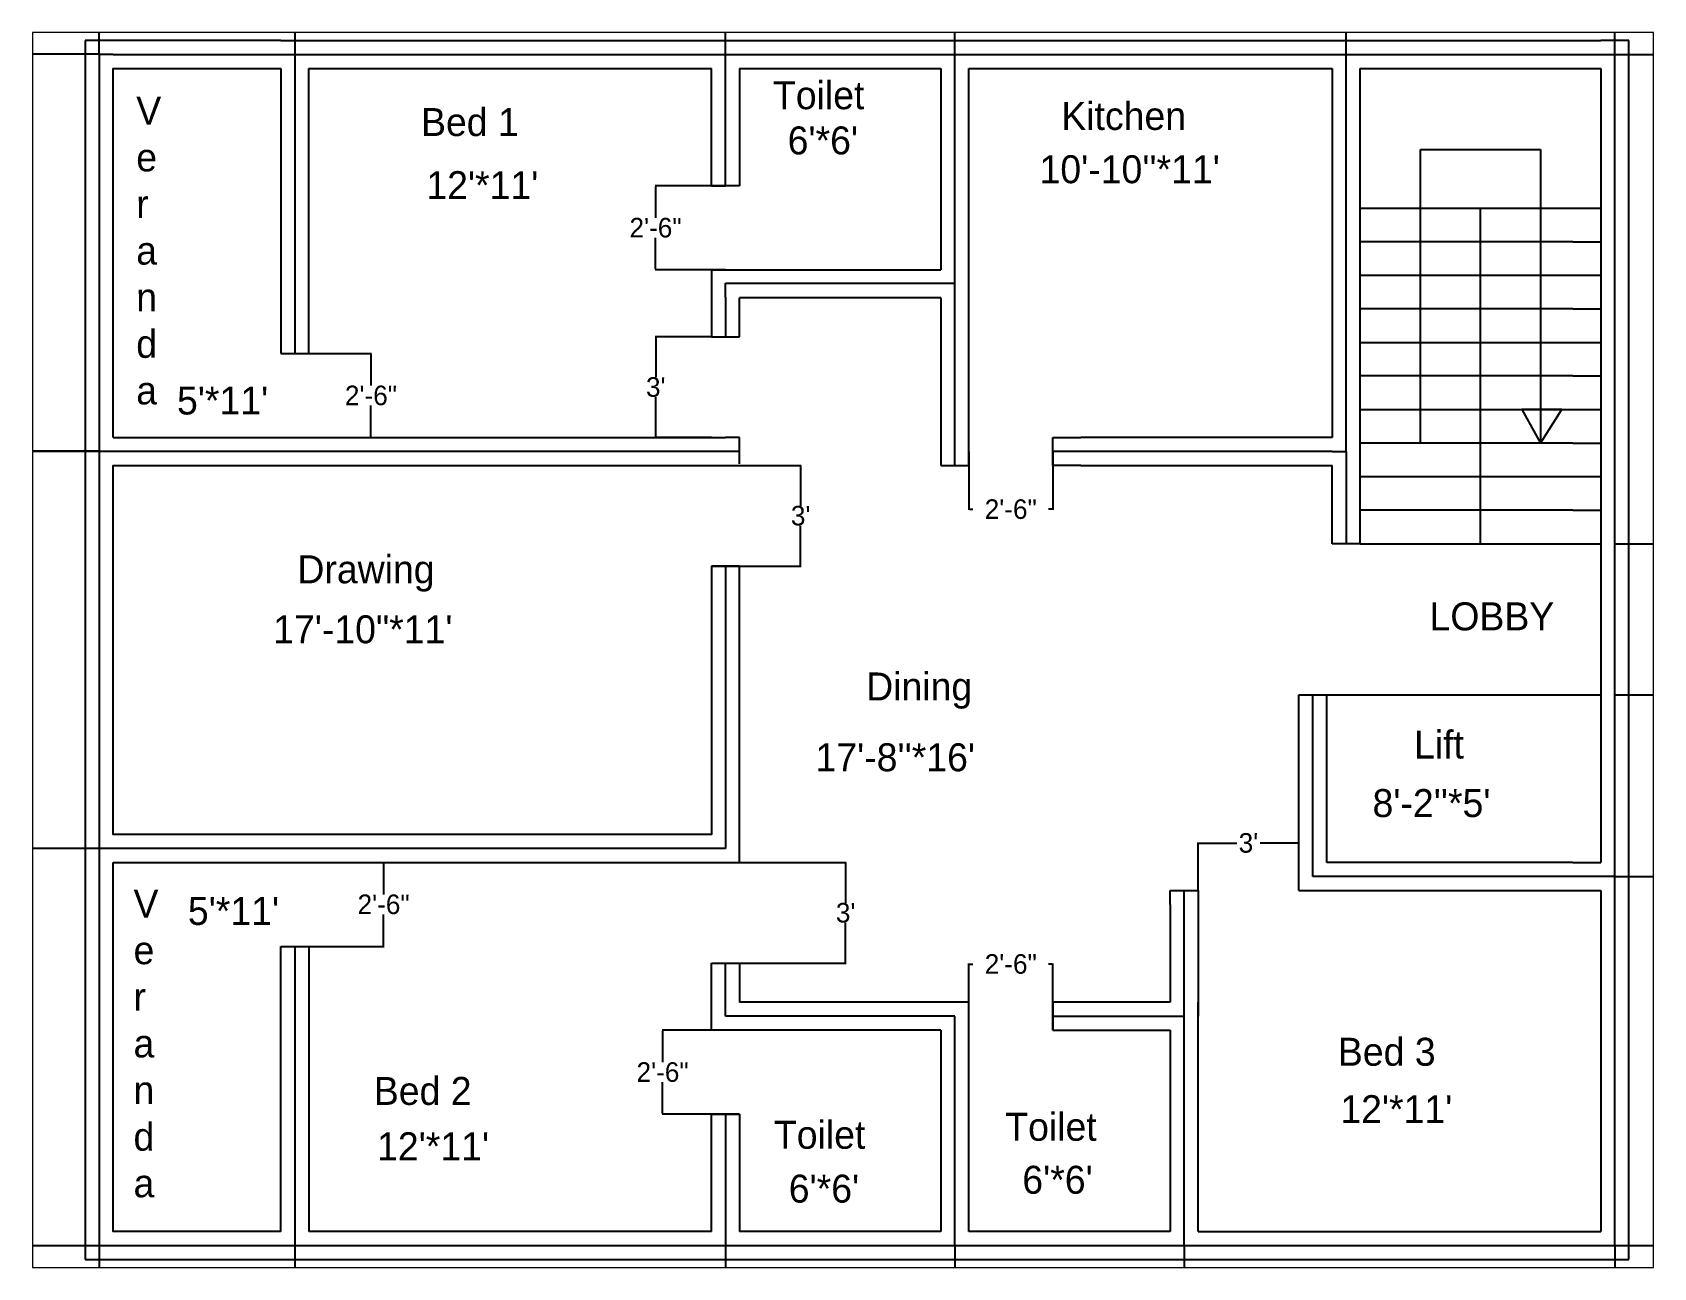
# Paper-space layout 'Layout1' of a CAD drawing. Header units: inches. Extents: x 1.05 to 9.45, y 0.8 to 7.2.
# The model-space entities are those that its viewports show. They can reach past a viewport. Long polylines and large blocks are cut down to what shows.
import ezdxf

# ---------------------------------------------------------------- set-up
doc = ezdxf.new("R2010")
doc.units = ezdxf.units.IN
doc.header["$MEASUREMENT"] = 0
doc.linetypes.add('ACAD_ISO02W100', pattern=[15, 12, -3])
doc.layers.add('Layer1', color=7, linetype='ACAD_ISO02W100')
doc.dimstyles.get("Standard").update_dxf_attribs({"dimtxt": 7, "dimasz": 0.18, "dimexe": 0.18, "dimexo": 0.0625, "dimgap": 0.09, "dimtad": 0, "dimtih": 1, "dimtoh": 1, "dimzin": 0, "dimdsep": 46, "dimlunit": 4, "dimtxsty": 'Standard', "dimcen": 0.09, "dimadec": 0, "dimazin": 0, "dimtfac": 1, "dimtofl": 0, "dimtmove": 0, "dimatfit": 3, "dimfxl": 1, "dimtolj": 1, "dimtzin": 0, "dimarcsym": 0})

# ---------------------------------------------------------------- blocks, each defined once
blk = doc.blocks.new('*D1')
at = {"color": 0, "lineweight": -2}
for p, q in [((26.69, 257.18), (6.61, 257.18)), ((6.79, 257), (6.79, 242.77)), ((6.79, 221.36), (6.79, 235.59)), ((26.69, 221.18), (6.61, 221.18))]:
    blk.add_line(p, q, dxfattribs=at)
at = {"color": 0}
for points in [[(6.76, 257), (6.82, 257), (6.79, 257.18)], [(6.76, 221.36), (6.82, 221.36), (6.79, 221.18)]]:
    blk.add_solid(points, dxfattribs=at)
at = {"layer": 'Defpoints', "color": 0}
for p in [(26.76, 257.18), (6.79, 221.18), (26.76, 221.18)]:
    blk.add_point(p, dxfattribs=at)
at = {"color": 0, "insert": (6.79, 239.18), "char_height": 7, "attachment_point": 5}
blk.add_mtext("\\A1;3'", dxfattribs=at)
blk = doc.blocks.new('*D2')
at = {"color": 0, "lineweight": -2}
for p, q in [((-127.18, 251.18), (-94.88, 251.18)), ((-95.06, 251), (-95.06, 239.77)), ((-95.06, 221.36), (-95.06, 232.59)), ((-127.18, 221.18), (-94.88, 221.18))]:
    blk.add_line(p, q, dxfattribs=at)
at = {"color": 0}
for points in [[(-95.09, 251), (-95.03, 251), (-95.06, 251.18)], [(-95.09, 221.36), (-95.03, 221.36), (-95.06, 221.18)]]:
    blk.add_solid(points, dxfattribs=at)
at = {"layer": 'Defpoints', "color": 0}
for p in [(-127.24, 251.18), (-127.24, 221.18), (-95.06, 221.18)]:
    blk.add_point(p, dxfattribs=at)
at = {"color": 0, "insert": (-95.06, 236.18), "char_height": 7, "attachment_point": 5}
blk.add_mtext('\\A1;2\'-6"', dxfattribs=at)
blk = doc.blocks.new('*D3')
at = {"color": 0, "lineweight": -2}
for p, q in [((31.69, 311.18), (6.54, 311.18)), ((6.72, 311), (6.72, 299.77)), ((6.72, 281.36), (6.72, 292.59)), ((31.69, 281.18), (6.54, 281.18))]:
    blk.add_line(p, q, dxfattribs=at)
at = {"color": 0}
for points in [[(6.69, 311), (6.75, 311), (6.72, 311.18)], [(6.69, 281.36), (6.75, 281.36), (6.72, 281.18)]]:
    blk.add_solid(points, dxfattribs=at)
at = {"layer": 'Defpoints', "color": 0}
for p in [(31.76, 311.18), (6.72, 281.18), (31.76, 281.18)]:
    blk.add_point(p, dxfattribs=at)
at = {"color": 0, "insert": (6.72, 296.18), "char_height": 7, "attachment_point": 5}
blk.add_mtext('\\A1;2\'-6"', dxfattribs=at)
blk = doc.blocks.new('*D4')
at = {"color": 0, "lineweight": -2}
for p, q in [((118.76, 216.12), (118.76, 195.33)), ((148.76, 216.12), (148.76, 195.33)), ((118.94, 195.51), (120.25, 195.51)), ((148.58, 195.51), (147.26, 195.51))]:
    blk.add_line(p, q, dxfattribs=at)
at = {"color": 0}
for points in [[(118.94, 195.54), (118.94, 195.48), (118.76, 195.51)], [(148.58, 195.54), (148.58, 195.48), (148.76, 195.51)]]:
    blk.add_solid(points, dxfattribs=at)
at = {"layer": 'Defpoints', "color": 0}
for p in [(118.76, 216.18), (148.76, 216.18), (118.76, 195.51)]:
    blk.add_point(p, dxfattribs=at)
at = {"color": 0, "insert": (133.76, 195.51), "char_height": 7, "attachment_point": 5}
blk.add_mtext('\\A1;2\'-6"', dxfattribs=at)
blk = doc.blocks.new('*D5')
at = {"color": 0, "lineweight": -2}
for p, q in [((31.82, 211.18), (58.79, 211.18)), ((58.61, 211), (58.61, 196.77)), ((58.61, 175.36), (58.61, 189.59)), ((31.82, 175.18), (58.79, 175.18))]:
    blk.add_line(p, q, dxfattribs=at)
at = {"color": 0}
for points in [[(58.58, 211), (58.64, 211), (58.61, 211.18)], [(58.58, 175.36), (58.64, 175.36), (58.61, 175.18)]]:
    blk.add_solid(points, dxfattribs=at)
at = {"layer": 'Defpoints', "color": 0}
for p in [(31.76, 211.18), (58.61, 211.18), (31.76, 175.18)]:
    blk.add_point(p, dxfattribs=at)
at = {"color": 0, "insert": (58.61, 193.18), "char_height": 7, "attachment_point": 5}
blk.add_mtext("\\A1;3'", dxfattribs=at)
blk = doc.blocks.new('*D6')
at = {"color": 0, "lineweight": -2}
for p, q in [((200.76, 59.24), (200.76, 76.32)), ((200.94, 76.14), (214.58, 76.14)), ((236.58, 76.14), (222.93, 76.14)), ((236.76, 59.24), (236.76, 76.32))]:
    blk.add_line(p, q, dxfattribs=at)
at = {"color": 0}
for points in [[(200.94, 76.17), (200.94, 76.11), (200.76, 76.14)], [(236.58, 76.17), (236.58, 76.11), (236.76, 76.14)]]:
    blk.add_solid(points, dxfattribs=at)
at = {"layer": 'Defpoints', "color": 0}
for p in [(236.76, 76.14), (200.76, 59.18), (236.76, 59.18)]:
    blk.add_point(p, dxfattribs=at)
at = {"color": 0, "insert": (218.76, 76.14), "char_height": 7, "attachment_point": 5}
blk.add_mtext("\\A1;3'", dxfattribs=at)
blk = doc.blocks.new('*D7')
at = {"color": 0, "lineweight": -2}
for p, q in [((31.82, 69.18), (74.88, 69.18)), ((74.7, 69), (74.7, 54.77)), ((74.7, 33.36), (74.7, 47.59)), ((31.82, 33.18), (74.88, 33.18))]:
    blk.add_line(p, q, dxfattribs=at)
at = {"color": 0}
for points in [[(74.67, 69), (74.73, 69), (74.7, 69.18)], [(74.67, 33.36), (74.73, 33.36), (74.7, 33.18)]]:
    blk.add_solid(points, dxfattribs=at)
at = {"layer": 'Defpoints', "color": 0}
for p in [(31.76, 69.18), (74.7, 69.18), (31.76, 33.18)]:
    blk.add_point(p, dxfattribs=at)
at = {"color": 0, "insert": (74.7, 51.18), "char_height": 7, "attachment_point": 5}
blk.add_mtext("\\A1;3'", dxfattribs=at)
blk = doc.blocks.new('*D8')
at = {"color": 0, "lineweight": -2}
for p, q in [((-122.18, 69.18), (-90.36, 69.18)), ((-90.54, 69), (-90.54, 57.77)), ((-90.54, 39.36), (-90.54, 50.59)), ((-122.18, 39.18), (-90.36, 39.18))]:
    blk.add_line(p, q, dxfattribs=at)
at = {"color": 0}
for points in [[(-90.57, 69), (-90.51, 69), (-90.54, 69.18)], [(-90.57, 39.36), (-90.51, 39.36), (-90.54, 39.18)]]:
    blk.add_solid(points, dxfattribs=at)
at = {"layer": 'Defpoints', "color": 0}
for p in [(-122.24, 69.18), (-90.54, 69.18), (-122.24, 39.18)]:
    blk.add_point(p, dxfattribs=at)
at = {"color": 0, "insert": (-90.54, 54.18), "char_height": 7, "attachment_point": 5}
blk.add_mtext('\\A1;2\'-6"', dxfattribs=at)
blk = doc.blocks.new('*D9')
at = {"color": 0, "lineweight": -2}
for p, q in [((31.69, 9.18), (9.06, 9.18)), ((9.24, 9), (9.24, -2.23)), ((9.24, -20.64), (9.24, -9.41)), ((31.69, -20.82), (9.06, -20.82))]:
    blk.add_line(p, q, dxfattribs=at)
at = {"color": 0}
for points in [[(9.21, 9), (9.27, 9), (9.24, 9.18)], [(9.21, -20.64), (9.27, -20.64), (9.24, -20.82)]]:
    blk.add_solid(points, dxfattribs=at)
at = {"layer": 'Defpoints', "color": 0}
for p in [(9.24, 9.18), (31.76, 9.18), (31.76, -20.82)]:
    blk.add_point(p, dxfattribs=at)
at = {"color": 0, "insert": (9.24, -5.82), "char_height": 7, "attachment_point": 5}
blk.add_mtext('\\A1;2\'-6"', dxfattribs=at)
blk = doc.blocks.new('*D10')
at = {"color": 0, "lineweight": -2}
for p, q in [((118.76, 14.24), (118.76, 33.03)), ((118.94, 32.85), (120.25, 32.85)), ((148.58, 32.85), (147.26, 32.85)), ((148.76, 14.24), (148.76, 33.03))]:
    blk.add_line(p, q, dxfattribs=at)
at = {"color": 0}
for points in [[(118.94, 32.88), (118.94, 32.82), (118.76, 32.85)], [(148.58, 32.88), (148.58, 32.82), (148.76, 32.85)]]:
    blk.add_solid(points, dxfattribs=at)
at = {"layer": 'Defpoints', "color": 0}
for p in [(118.76, 32.85), (118.76, 14.18), (148.76, 14.18)]:
    blk.add_point(p, dxfattribs=at)
at = {"color": 0, "insert": (133.76, 32.85), "char_height": 7, "attachment_point": 5}
blk.add_mtext('\\A1;2\'-6"', dxfattribs=at)
blk = doc.blocks.new('*D11')
at = {"color": 0, "lineweight": -2}
for p, q in [((-192.24, 358.24), (-192.24, 393.89)), ((-192.06, 393.71), (-172.47, 393.71)), ((-122.36, 393.71), (-141.96, 393.71)), ((-122.18, 358.24), (-122.18, 393.89))]:
    blk.add_line(p, q, dxfattribs=at)
at = {"color": 0}
for points in [[(-192.06, 393.74), (-192.06, 393.68), (-192.24, 393.71)], [(-122.36, 393.74), (-122.36, 393.68), (-122.18, 393.71)]]:
    blk.add_solid(points, dxfattribs=at)
at = {"layer": 'Defpoints', "color": 0}
for p in [(-122.18, 393.71), (-192.24, 358.18), (-122.18, 358.18)]:
    blk.add_point(p, dxfattribs=at)
at = {"color": 0, "insert": (-157.21, 393.71), "char_height": 7, "attachment_point": 5}
blk.add_mtext('\\A1;5\'-10"', dxfattribs=at)
blk = doc.blocks.new('*D12')
at = {"color": 0, "lineweight": -2}
for p, q in [((-122.18, 358.3), (-122.18, 393.89)), ((-122, 393.71), (-62.8, 393.71)), ((31.58, 393.71), (-27.62, 393.71)), ((31.76, 358.24), (31.76, 393.89))]:
    blk.add_line(p, q, dxfattribs=at)
at = {"color": 0}
for points in [[(-122, 393.74), (-122, 393.68), (-122.18, 393.71)], [(31.58, 393.74), (31.58, 393.68), (31.76, 393.71)]]:
    blk.add_solid(points, dxfattribs=at)
at = {"layer": 'Defpoints', "color": 0}
for p in [(31.76, 393.71), (-122.18, 358.24), (31.76, 358.18)]:
    blk.add_point(p, dxfattribs=at)
at = {"color": 0, "insert": (-45.21, 393.71), "char_height": 7, "attachment_point": 5}
blk.add_mtext('\\A1;12\'-10"', dxfattribs=at)
blk = doc.blocks.new('*D13')
at = {"color": 0, "lineweight": -2}
for p, q in [((31.76, 358.3), (31.76, 393.89)), ((31.94, 393.71), (57.5, 393.71)), ((113.58, 393.71), (88.01, 393.71)), ((113.76, 358.24), (113.76, 393.89))]:
    blk.add_line(p, q, dxfattribs=at)
at = {"color": 0}
for points in [[(31.94, 393.74), (31.94, 393.68), (31.76, 393.71)], [(113.58, 393.74), (113.58, 393.68), (113.76, 393.71)]]:
    blk.add_solid(points, dxfattribs=at)
at = {"layer": 'Defpoints', "color": 0}
for p in [(113.76, 393.71), (31.76, 358.24), (113.76, 358.18)]:
    blk.add_point(p, dxfattribs=at)
at = {"color": 0, "insert": (72.76, 393.71), "char_height": 7, "attachment_point": 5}
blk.add_mtext('\\A1;6\'-10"', dxfattribs=at)
blk = doc.blocks.new('*D14')
at = {"color": 0, "lineweight": -2}
for p, q in [((113.76, 358.3), (113.76, 393.89)), ((113.94, 393.71), (169.08, 393.71)), ((253.58, 393.71), (198.43, 393.71)), ((253.76, 358.3), (253.76, 393.89))]:
    blk.add_line(p, q, dxfattribs=at)
at = {"color": 0}
for points in [[(113.94, 393.74), (113.94, 393.68), (113.76, 393.71)], [(253.58, 393.74), (253.58, 393.68), (253.76, 393.71)]]:
    blk.add_solid(points, dxfattribs=at)
at = {"layer": 'Defpoints', "color": 0}
for p in [(253.76, 393.71), (113.76, 358.24), (253.76, 358.24)]:
    blk.add_point(p, dxfattribs=at)
at = {"color": 0, "insert": (183.76, 393.71), "char_height": 7, "attachment_point": 5}
blk.add_mtext('\\A1;11\'-8"', dxfattribs=at)
blk = doc.blocks.new('*D15')
at = {"color": 0, "lineweight": -2}
for p, q in [((253.76, 358.37), (253.76, 393.89)), ((253.94, 393.71), (297.58, 393.71)), ((349.58, 393.71), (305.93, 393.71)), ((349.76, 358.24), (349.76, 393.89))]:
    blk.add_line(p, q, dxfattribs=at)
at = {"color": 0}
for points in [[(253.94, 393.74), (253.94, 393.68), (253.76, 393.71)], [(349.58, 393.74), (349.58, 393.68), (349.76, 393.71)]]:
    blk.add_solid(points, dxfattribs=at)
at = {"layer": 'Defpoints', "color": 0}
for p in [(349.76, 393.71), (253.76, 358.3), (349.76, 358.18)]:
    blk.add_point(p, dxfattribs=at)
at = {"color": 0, "insert": (301.76, 393.71), "char_height": 7, "attachment_point": 5}
blk.add_mtext("\\A1;8'", dxfattribs=at)
blk = doc.blocks.new('*D16')
at = {"color": 0, "lineweight": -2}
for p, q in [((349.82, 358.18), (401.23, 358.18)), ((401.05, 358), (401.05, 274.27)), ((401.05, 183.36), (401.05, 267.09)), ((349.82, 183.18), (401.23, 183.18))]:
    blk.add_line(p, q, dxfattribs=at)
at = {"color": 0}
for points in [[(401.02, 358), (401.08, 358), (401.05, 358.18)], [(401.02, 183.36), (401.08, 183.36), (401.05, 183.18)]]:
    blk.add_solid(points, dxfattribs=at)
at = {"layer": 'Defpoints', "color": 0}
for p in [(349.76, 358.18), (349.76, 183.18), (401.05, 183.18)]:
    blk.add_point(p, dxfattribs=at)
at = {"color": 0, "insert": (401.05, 270.68), "char_height": 7, "attachment_point": 5}
blk.add_mtext('\\A1;14\'-7"', dxfattribs=at)
blk = doc.blocks.new('*D17')
at = {"color": 0, "lineweight": -2}
for p, q in [((349.88, 183.18), (401.06, 183.18)), ((400.88, 183), (400.88, 159.77)), ((400.88, 129.36), (400.88, 152.59)), ((349.88, 129.18), (401.06, 129.18))]:
    blk.add_line(p, q, dxfattribs=at)
at = {"color": 0}
for points in [[(400.85, 183), (400.91, 183), (400.88, 183.18)], [(400.85, 129.36), (400.91, 129.36), (400.88, 129.18)]]:
    blk.add_solid(points, dxfattribs=at)
at = {"layer": 'Defpoints', "color": 0}
for p in [(349.82, 183.18), (349.82, 129.18), (400.88, 129.18)]:
    blk.add_point(p, dxfattribs=at)
at = {"color": 0, "insert": (400.88, 156.18), "char_height": 7, "attachment_point": 5}
blk.add_mtext('\\A1;4\'-6"', dxfattribs=at)
blk = doc.blocks.new('*D18')
at = {"color": 0, "lineweight": -2}
for p, q in [((349.94, 129.18), (401.06, 129.18)), ((400.88, 129), (400.88, 100.27)), ((400.88, 64.36), (400.88, 93.09)), ((349.82, 64.18), (401.06, 64.18))]:
    blk.add_line(p, q, dxfattribs=at)
at = {"color": 0}
for points in [[(400.85, 129), (400.91, 129), (400.88, 129.18)], [(400.85, 64.36), (400.91, 64.36), (400.88, 64.18)]]:
    blk.add_solid(points, dxfattribs=at)
at = {"layer": 'Defpoints', "color": 0}
for p in [(349.88, 129.18), (349.76, 64.18), (400.88, 64.18)]:
    blk.add_point(p, dxfattribs=at)
at = {"color": 0, "insert": (400.88, 96.68), "char_height": 7, "attachment_point": 5}
blk.add_mtext('\\A1;5\'-5"', dxfattribs=at)
blk = doc.blocks.new('*D19')
at = {"color": 0, "lineweight": -2}
for p, q in [((349.88, 64.18), (401.07, 64.18)), ((400.89, 64), (400.89, 1.77)), ((400.89, -67.64), (400.89, -5.41)), ((349.82, -67.82), (401.07, -67.82))]:
    blk.add_line(p, q, dxfattribs=at)
at = {"color": 0}
for points in [[(400.86, 64), (400.92, 64), (400.89, 64.18)], [(400.86, -67.64), (400.92, -67.64), (400.89, -67.82)]]:
    blk.add_solid(points, dxfattribs=at)
at = {"layer": 'Defpoints', "color": 0}
for p in [(349.82, 64.18), (349.76, -67.82), (400.89, -67.82)]:
    blk.add_point(p, dxfattribs=at)
at = {"color": 0, "insert": (400.89, -1.82), "char_height": 7, "attachment_point": 5}
blk.add_mtext("\\A1;11'", dxfattribs=at)
blk = doc.blocks.new('*D20')
at = {"color": 0, "lineweight": -2}
for p, q in [((195.76, -67.88), (195.76, -107.27)), ((349.82, -67.88), (349.82, -107.27)), ((195.94, -107.09), (255.2, -107.09)), ((349.64, -107.09), (290.38, -107.09))]:
    blk.add_line(p, q, dxfattribs=at)
at = {"color": 0}
for points in [[(195.94, -107.06), (195.94, -107.12), (195.76, -107.09)], [(349.64, -107.06), (349.64, -107.12), (349.82, -107.09)]]:
    blk.add_solid(points, dxfattribs=at)
at = {"layer": 'Defpoints', "color": 0}
for p in [(195.76, -67.82), (349.82, -67.82), (195.76, -107.09)]:
    blk.add_point(p, dxfattribs=at)
at = {"color": 0, "insert": (272.79, -107.09), "char_height": 7, "attachment_point": 5}
blk.add_mtext('\\A1;12\'-10"', dxfattribs=at)
blk = doc.blocks.new('*D21')
at = {"color": 0, "lineweight": -2}
for p, q in [((113.76, -67.88), (113.76, -107.27)), ((195.76, -67.95), (195.76, -107.27)), ((113.94, -107.09), (139.5, -107.09)), ((195.58, -107.09), (170.01, -107.09))]:
    blk.add_line(p, q, dxfattribs=at)
at = {"color": 0}
for points in [[(113.94, -107.06), (113.94, -107.12), (113.76, -107.09)], [(195.58, -107.06), (195.58, -107.12), (195.76, -107.09)]]:
    blk.add_solid(points, dxfattribs=at)
at = {"layer": 'Defpoints', "color": 0}
for p in [(113.76, -67.82), (195.76, -67.88), (113.76, -107.09)]:
    blk.add_point(p, dxfattribs=at)
at = {"color": 0, "insert": (154.76, -107.09), "char_height": 7, "attachment_point": 5}
blk.add_mtext('\\A1;6\'-10"', dxfattribs=at)
blk = doc.blocks.new('*D22')
at = {"color": 0, "lineweight": -2}
for p, q in [((31.76, -67.88), (31.76, -107.27)), ((113.76, -67.88), (113.76, -107.27)), ((31.94, -107.09), (57.5, -107.09)), ((113.58, -107.09), (88.01, -107.09))]:
    blk.add_line(p, q, dxfattribs=at)
at = {"color": 0}
for points in [[(31.94, -107.06), (31.94, -107.12), (31.76, -107.09)], [(113.58, -107.06), (113.58, -107.12), (113.76, -107.09)]]:
    blk.add_solid(points, dxfattribs=at)
at = {"layer": 'Defpoints', "color": 0}
for p in [(31.76, -67.82), (113.76, -67.82), (31.76, -107.09)]:
    blk.add_point(p, dxfattribs=at)
at = {"color": 0, "insert": (72.76, -107.09), "char_height": 7, "attachment_point": 5}
blk.add_mtext('\\A1;6\'-10"', dxfattribs=at)
blk = doc.blocks.new('*D23')
at = {"color": 0, "lineweight": -2}
for p, q in [((-122.24, -67.88), (-122.24, -107.27)), ((31.76, -67.95), (31.76, -107.27)), ((-122.06, -107.09), (-62.83, -107.09)), ((31.58, -107.09), (-27.65, -107.09))]:
    blk.add_line(p, q, dxfattribs=at)
at = {"color": 0}
for points in [[(-122.06, -107.06), (-122.06, -107.12), (-122.24, -107.09)], [(31.58, -107.06), (31.58, -107.12), (31.76, -107.09)]]:
    blk.add_solid(points, dxfattribs=at)
at = {"layer": 'Defpoints', "color": 0}
for p in [(-122.24, -67.82), (31.76, -67.88), (-122.24, -107.09)]:
    blk.add_point(p, dxfattribs=at)
at = {"color": 0, "insert": (-45.24, -107.09), "char_height": 7, "attachment_point": 5}
blk.add_mtext('\\A1;12\'-10"', dxfattribs=at)
blk = doc.blocks.new('*D24')
at = {"color": 0, "lineweight": -2}
for p, q in [((-192.24, -67.88), (-192.24, -107.27)), ((-122.24, -67.88), (-122.24, -107.27)), ((-192.06, -107.09), (-172.5, -107.09)), ((-122.42, -107.09), (-141.99, -107.09))]:
    blk.add_line(p, q, dxfattribs=at)
at = {"color": 0}
for points in [[(-192.06, -107.06), (-192.06, -107.12), (-192.24, -107.09)], [(-122.42, -107.06), (-122.42, -107.12), (-122.24, -107.09)]]:
    blk.add_solid(points, dxfattribs=at)
at = {"layer": 'Defpoints', "color": 0}
for p in [(-192.24, -67.82), (-122.24, -67.82), (-192.24, -107.09)]:
    blk.add_point(p, dxfattribs=at)
at = {"color": 0, "insert": (-157.24, -107.09), "char_height": 7, "attachment_point": 5}
blk.add_mtext('\\A1;5\'-10"', dxfattribs=at)
blk = doc.blocks.new('*D25')
at = {"color": 0, "lineweight": -2}
for p, q in [((-192.31, 74.18), (-238.67, 74.18)), ((-238.49, 74), (-238.49, 6.74)), ((-238.49, -67.7), (-238.49, -0.44)), ((-192.31, -67.88), (-238.67, -67.88))]:
    blk.add_line(p, q, dxfattribs=at)
at = {"color": 0}
for points in [[(-238.52, 74), (-238.46, 74), (-238.49, 74.18)], [(-238.52, -67.7), (-238.46, -67.7), (-238.49, -67.88)]]:
    blk.add_solid(points, dxfattribs=at)
at = {"layer": 'Defpoints', "color": 0}
for p in [(-238.49, 74.18), (-192.24, 74.18), (-192.24, -67.88)]:
    blk.add_point(p, dxfattribs=at)
at = {"color": 0, "insert": (-238.49, 3.15), "char_height": 7, "attachment_point": 5}
blk.add_mtext('\\A1;11\'-10"', dxfattribs=at)
blk = doc.blocks.new('*D26')
at = {"color": 0, "lineweight": -2}
for p, q in [((-192.31, 358.24), (-238.7, 358.24)), ((-238.52, 358.06), (-238.52, 290.87)), ((-238.52, 216.5), (-238.52, 283.69)), ((-192.13, 216.32), (-238.7, 216.32))]:
    blk.add_line(p, q, dxfattribs=at)
at = {"color": 0}
for points in [[(-238.55, 358.06), (-238.49, 358.06), (-238.52, 358.24)], [(-238.55, 216.5), (-238.49, 216.5), (-238.52, 216.32)]]:
    blk.add_solid(points, dxfattribs=at)
at = {"layer": 'Defpoints', "color": 0}
for p in [(-192.24, 358.24), (-238.52, 216.32), (-192.07, 216.32)]:
    blk.add_point(p, dxfattribs=at)
at = {"color": 0, "insert": (-238.52, 287.28), "char_height": 7, "attachment_point": 5}
blk.add_mtext('\\A1;11\'-10"', dxfattribs=at)
blk = doc.blocks.new('*D27')
at = {"color": 0, "lineweight": -2}
for p, q in [((-192.37, 216.18), (-238.37, 216.18)), ((-238.19, 216), (-238.19, 148.77)), ((-238.19, 74.36), (-238.19, 141.59)), ((-192.31, 74.18), (-238.37, 74.18))]:
    blk.add_line(p, q, dxfattribs=at)
at = {"color": 0}
for points in [[(-238.22, 216), (-238.16, 216), (-238.19, 216.18)], [(-238.22, 74.36), (-238.16, 74.36), (-238.19, 74.18)]]:
    blk.add_solid(points, dxfattribs=at)
at = {"layer": 'Defpoints', "color": 0}
for p in [(-238.19, 216.18), (-192.31, 216.18), (-192.24, 74.18)]:
    blk.add_point(p, dxfattribs=at)
at = {"color": 0, "insert": (-238.19, 145.18), "char_height": 7, "attachment_point": 5}
blk.add_mtext('\\A1;11\'-10"', dxfattribs=at)

msp = doc.modelspace()

# ---------------------------------------------------------------- linework, layer by layer
for p, q in [((-127.243, 363.178), (-197.243, 363.178)), ((-197.243, 363.178), (-197.243, -72.822)), ((244.757, 363.178), (344.757, 363.178)), ((354.757, 363.178), (344.757, 363.178)), ((354.757, -72.822), (354.757, 363.178)), ((-127.243, 353.178), (-127.243, 251.178)), ((-117.243, 251.178), (-117.243, 353.178)), ((26.757, 311.178), (26.757, 353.178)), ((36.757, 353.178), (108.757, 353.178)), ((108.757, 353.178), (108.757, 281.178)), ((118.757, 211.178), (118.757, 353.178)), ((118.757, 353.178), (130.757, 353.178)), ((234.757, 353.178), (248.757, 353.178)), ((248.757, 353.178), (248.757, 221.178)), ((258.757, 183.178), (258.757, 353.178)), ((258.757, 353.178), (334.757, 353.178)), ((334.757, 353.178), (344.757, 353.178)), ((344.757, 353.178), (344.757, 69.178)), ((280.257, 219.178), (280.257, 324.158)), ((280.257, 324.158), (323.257, 324.158)), ((323.257, 324.158), (323.257, 219.178)), ((36.757, 317.178), (36.757, 311.178)), ((36.757, 311.178), (26.757, 311.178)), ((258.757, 303.178), (334.757, 303.178)), ((301.757, 183.178), (301.757, 303.178)), ((334.757, 303.178), (344.757, 303.178)), ((334.757, 291.178), (258.757, 291.178)), ((334.757, 291.178), (344.757, 291.178)), ((26.757, 281.178), (31.757, 281.178)), ((26.757, 281.178), (26.757, 257.178)), ((31.757, 281.178), (108.757, 281.178)), ((258.757, 279.178), (334.757, 279.178)), ((334.757, 279.178), (344.757, 279.178)), ((36.757, 257.178), (36.757, 271.178)), ((108.757, 271.178), (36.757, 271.178)), ((108.757, 271.178), (108.757, 211.178)), ((334.757, 267.178), (258.757, 267.178)), ((334.757, 267.178), (344.757, 267.178)), ((26.757, 257.178), (36.757, 257.178)), ((258.757, 255.178), (334.757, 255.178)), ((334.757, 255.178), (344.757, 255.178)), ((-127.243, 251.178), (-117.243, 251.178)), ((334.757, 243.178), (258.757, 243.178)), ((334.757, 243.178), (344.757, 243.178)), ((258.757, 231.178), (334.757, 231.178)), ((330.87, 231.178), (316.558, 231.178)), ((316.558, 231.178), (323.257, 219.178)), ((323.257, 219.178), (330.87, 231.178)), ((334.757, 231.178), (344.757, 231.178)), ((36.757, 221.178), (31.757, 221.178)), ((36.757, 211.798), (36.757, 221.178)), ((148.757, 211.178), (148.757, 221.178)), ((148.757, 221.178), (150.757, 221.178)), ((150.757, 221.178), (158.757, 221.178)), ((248.757, 221.178), (158.757, 221.178)), ((334.757, 219.178), (258.757, 219.178)), ((334.757, 219.178), (344.757, 219.178)), ((31.757, 211.178), (36.757, 211.178)), ((108.757, 211.178), (118.757, 211.178)), ((150.757, 211.178), (148.757, 211.178)), ((158.757, 211.178), (150.757, 211.178)), ((158.757, 211.178), (248.757, 211.178)), ((248.757, 183.178), (248.757, 211.178)), ((258.757, 207.178), (334.757, 207.178)), ((334.757, 207.178), (344.757, 207.178)), ((334.757, 195.178), (258.757, 195.178)), ((334.757, 195.178), (344.757, 195.178)), ((253.757, 183.178), (248.757, 183.178)), ((258.757, 183.178), (253.757, 183.178)), ((258.757, 183.178), (334.757, 183.178)), ((258.757, 183.178), (301.757, 183.178)), ((258.757, 183.178), (280.257, 183.178)), ((334.757, 183.178), (344.757, 183.178)), ((36.757, 175.178), (26.757, 175.178)), ((26.757, 175.178), (26.757, 163.178)), ((36.757, 69.178), (36.757, 175.178)), ((236.757, 59.178), (236.757, 129.178)), ((236.757, 129.178), (246.757, 129.178)), ((246.757, 69.178), (246.757, 129.178)), ((246.757, 129.178), (334.757, 129.178)), ((334.757, 129.178), (344.757, 129.178)), ((-187.243, 69.178), (36.757, 69.178)), ((334.757, 69.178), (246.757, 69.178)), ((334.757, 69.178), (344.757, 69.178)), ((190.757, 54.178), (190.757, 59.178)), ((190.757, 59.178), (200.757, 59.178)), ((200.757, 59.178), (200.757, 54.178)), ((236.757, 59.178), (334.757, 59.178)), ((334.757, 59.178), (344.757, 59.178)), ((344.757, 59.178), (344.757, -62.822)), ((200.757, 54.178), (200.757, 14.178)), ((-127.243, -62.822), (-127.243, 39.178)), ((-127.243, 39.178), (-117.243, 39.178)), ((-117.243, 39.178), (-117.243, -62.822)), ((26.757, 9.178), (26.757, 33.178)), ((26.757, 33.178), (36.757, 33.178)), ((36.757, 33.178), (36.757, 19.178)), ((190.757, 19.178), (148.757, 19.178)), ((148.757, 19.178), (148.757, 9.178)), ((108.757, 9.178), (26.757, 9.178)), ((148.757, 9.178), (190.757, 9.178)), ((26.757, -62.822), (26.757, -20.822)), ((26.757, -20.822), (36.757, -20.822)), ((36.757, -20.822), (36.757, -62.822)), ((200.757, -62.822), (344.757, -62.822)), ((-197.243, -72.822), (26.757, -72.822)), ((200.757, -72.822), (354.757, -72.822))]:
    msp.add_line(p, q)
for points in [[(-127.243, 363.178), (36.757, 363.178)], [(26.757, 363.178), (26.757, 363.178), (130.757, 363.178)], [(120.757, 363.178), (120.757, 363.178), (244.757, 363.178)], [(-187.243, 221.178), (-187.243, 353.178), (-127.243, 353.178)], [(-117.243, 353.178), (26.757, 353.178)], [(36.757, 353.178), (36.757, 317.178)], [(130.757, 353.178), (234.757, 353.178)], [(-187.243, 221.178), (31.757, 221.178)], [(-187.243, 79.178), (-187.243, 211.178)], [(26.757, 163.178), (26.757, 79.178), (-187.243, 79.178), (-187.243, 211.178), (31.757, 211.178)], [(-127.243, -62.822), (-187.243, -62.822), (-187.243, 69.178)], [(190.757, 54.178), (190.757, 19.178)], [(118.757, -62.822), (118.757, 19.178), (36.757, 19.178)], [(200.757, -62.822), (200.757, 19.178)], [(108.757, 9.178), (108.757, -62.822)], [(190.757, 9.178), (190.757, -62.822)], [(26.757, -62.822), (-117.243, -62.822)], [(108.757, -62.822), (36.757, -62.822)], [(190.757, -62.822), (118.757, -62.822)], [(26.757, -72.822), (118.757, -72.822)], [(108.757, -72.822), (200.757, -72.822)]]:
    msp.add_lwpolyline(points)
at = {"layer": 'Layer1'}
for p, q in [((-187.243, 358.178), (-192.243, 358.178)), ((-192.243, 358.178), (-192.243, 15.085)), ((-187.243, 358.178), (251.368, 358.178)), ((-122.181, 251.178), (-122.181, 358.178)), ((31.757, 311.178), (31.757, 358.178)), ((113.757, 211.178), (113.757, 358.178)), ((251.368, 358.178), (344.757, 358.178)), ((253.757, 216.178), (253.757, 358.178)), ((344.757, 358.178), (349.757, 358.178)), ((349.757, 64.178), (349.757, 358.178)), ((26.757, 311.178), (31.757, 311.178)), ((31.757, 271.4), (31.757, 276.4)), ((31.757, 276.4), (113.757, 276.4)), ((31.757, 271.4), (31.757, 257.178)), ((26.757, 257.178), (31.757, 257.178)), ((-127.181, 251.178), (-122.181, 251.178)), ((-192.067, 216.322), (36.757, 216.322)), ((150.757, 216.178), (148.757, 216.178)), ((248.757, 216.178), (150.757, 216.178)), ((248.757, 216.178), (253.757, 216.178)), ((253.757, 216.178), (253.757, 183.178)), ((26.757, 175.178), (31.757, 175.178)), ((31.757, 175.178), (31.757, 79.178)), ((241.757, 64.178), (241.757, 129.178)), ((31.757, 79.178), (31.757, 74.178)), ((31.757, 74.178), (-192.243, 74.178)), ((246.757, 64.178), (241.757, 64.178)), ((349.757, 64.178), (246.757, 64.178)), ((349.757, 59.178), (349.757, 64.178)), ((195.757, -67.822), (195.757, 59.178)), ((349.757, -67.822), (349.757, 59.178)), ((-127.243, 39.178), (-122.243, 39.178)), ((-122.243, 39.178), (-122.243, -67.822)), ((31.757, 14.178), (31.757, 33.178)), ((-192.243, 15.085), (-192.243, -62.822)), ((36.757, 14.178), (31.757, 14.178)), ((113.757, 14.178), (36.757, 14.178)), ((113.757, 9.178), (113.757, 14.178)), ((148.757, 9.178), (148.757, 14.178)), ((148.757, 14.178), (195.757, 14.178)), ((113.757, -67.822), (113.757, 9.178)), ((36.757, -20.822), (31.757, -20.822)), ((31.757, -20.822), (31.757, -67.822)), ((-192.243, -62.822), (-192.243, -67.822)), ((-192.243, -67.822), (-127.243, -67.822)), ((-127.243, -67.822), (-122.243, -67.822)), ((-122.243, -67.822), (26.757, -67.822)), ((26.757, -67.822), (31.757, -67.822)), ((31.757, -67.822), (108.757, -67.822)), ((108.757, -67.822), (113.757, -67.822)), ((113.757, -67.822), (190.757, -67.822)), ((190.757, -67.822), (195.757, -67.822)), ((195.757, -67.822), (344.757, -67.822)), ((344.757, -67.822), (349.757, -67.822))]:
    msp.add_line(p, q, dxfattribs=at)

# ---------------------------------------------------------------- texts
for s, p in [('Toilet', (48.712, 338.588)), ('Bed 1', (-77.147, 328.988)), ('Kitchen', (151.839, 331.17)), ("6'*6'", (53.958, 322.436)), ("10'-10''*11'", (144.052, 312.117)), ("12'*11'", (-75.256, 306.423)), ("5'*11'", (-164.429, 229.411)), ('Drawing', (-121.364, 169.042)), ('LOBBY', (283.533, 152.212)), ('17\'-10"*11\'', (-130.042, 147.571)), ('Dining', (82.061, 127.137)), ('Lift', (277.969, 106.358)), ("17'-8''*16'", (63.925, 101.803)), ("8'-2''*5'", (263.138, 85.422)), ("5'*11'", (-160.541, 46.847)), ('Bed 3', (250.752, -3.512)), ('Bed 2', (-94.036, -17.521)), ("12'*11'", (251.625, -24.042)), ('Toilet', (49.051, -33.204)), ('Toilet', (131.794, -30.343)), ("12'*11'", (-92.871, -37.312)), ("6'*6'", (137.89, -49.29)), ("6'*6'", (54.357, -52.464))]:
    msp.add_text(s, height=10).set_placement(p)
at = {"char_height": 10, "width": 22.35806, "attachment_point": 1}
for insert in [(-179.011, 343.028), (-179.983, 59.471)]:
    msp.add_mtext('V\\Pe\\Pr\\Pa\\Pn\\Pd\\Pa', dxfattribs=dict(at, insert=insert))

# ---------------------------------------------------------------- dimensions: what is measured, and where the dimension line sits
for base, p1, p2, picture, middle in [((-122.181, 393.714), (-192.243, 358.178), (-122.181, 358.178), '*D11', (-157.212, 393.714)), ((31.757, 393.714), (-122.181, 358.241), (31.757, 358.178), '*D12', (-45.212, 393.714)), ((113.757, 393.714), (31.757, 358.241), (113.757, 358.178), '*D13', (72.757, 393.714)), ((253.757, 393.714), (113.757, 358.241), (253.757, 358.241), '*D14', (183.757, 393.714)), ((349.757, 393.714), (253.757, 358.303), (349.757, 358.178), '*D15', (301.757, 393.714)), ((118.757, 195.51), (148.757, 216.178), (118.757, 216.178), '*D4', (133.757, 195.51)), ((236.757, 76.142), (200.757, 59.178), (236.757, 59.178), '*D6', (218.757, 76.142)), ((118.757, 32.853), (148.757, 14.178), (118.757, 14.178), '*D10', (133.757, 32.853)), ((-192.243, -107.092), (-122.243, -67.822), (-192.243, -67.822), '*D24', (-157.243, -107.092)), ((-122.243, -107.092), (31.757, -67.884), (-122.243, -67.822), '*D23', (-45.243, -107.092)), ((31.757, -107.092), (113.757, -67.822), (31.757, -67.822), '*D22', (72.757, -107.092)), ((113.757, -107.092), (195.757, -67.884), (113.757, -67.822), '*D21', (154.757, -107.092)), ((195.757, -107.092), (349.819, -67.822), (195.757, -67.822), '*D20', (272.788, -107.092))]:
    dim = msp.add_linear_dim(base=base, p1=p1, p2=p2, dimstyle='Standard')
    dim.commit()
    dim.dimension.update_dxf_attribs({"geometry": picture, "text_midpoint": middle})
for base, p1, p2, picture, middle in [((-238.521, 216.322), (-192.243, 358.241), (-192.067, 216.322), '*D26', (-238.521, 287.281)), ((401.048, 183.178), (349.757, 358.178), (349.757, 183.178), '*D16', (401.048, 270.678)), ((6.718, 281.178), (31.757, 311.178), (31.757, 281.178), '*D3', (6.718, 296.178)), ((-95.063, 221.178), (-127.243, 251.178), (-127.243, 221.178), '*D2', (-95.063, 236.178)), ((-238.185, 216.178), (-192.243, 74.178), (-192.306, 216.178), '*D27', (-238.185, 145.178)), ((58.606, 211.178), (31.757, 175.178), (31.757, 211.178), '*D5', (58.606, 193.178)), ((400.877, 129.178), (349.819, 183.178), (349.819, 129.178), '*D17', (400.877, 156.178)), ((400.877, 64.178), (349.882, 129.178), (349.757, 64.178), '*D18', (400.877, 96.678)), ((-238.493, 74.178), (-192.243, -67.884), (-192.243, 74.178), '*D25', (-238.493, 3.147)), ((-90.541, 69.178), (-122.243, 39.178), (-122.243, 69.178), '*D8', (-90.541, 54.178)), ((74.701, 69.178), (31.757, 33.178), (31.757, 69.178), '*D7', (74.701, 51.178)), ((400.885, -67.822), (349.819, 64.178), (349.757, -67.822), '*D19', (400.885, -1.822)), ((9.238, 9.178), (31.757, -20.822), (31.757, 9.178), '*D9', (9.238, -5.822))]:
    dim = msp.add_linear_dim(base=base, p1=p1, p2=p2, angle=90, dimstyle='Standard')
    dim.commit()
    dim.dimension.update_dxf_attribs({"geometry": picture, "text_midpoint": middle})
dim = msp.add_linear_dim(base=(6.795, 221.178), p1=(26.757, 257.178), p2=(26.757, 221.178), angle=90, dimstyle='Standard')
dim.commit()
dim.dimension.update_dxf_attribs({"geometry": '*D1', "text_midpoint": (6.795, 239.178), "dimtype": 160})

psp = doc.layouts.get("Layout1")

# ---------------------------------------------------------------- viewports
at = {"layer": '0'}
psp.add_viewport(center=(5.25, 4), size=(8.4, 6.4), view_center_point=(73.7568, 145.178), view_height=441.749451, dxfattribs=at)

doc.saveas('drawing.dxf')
